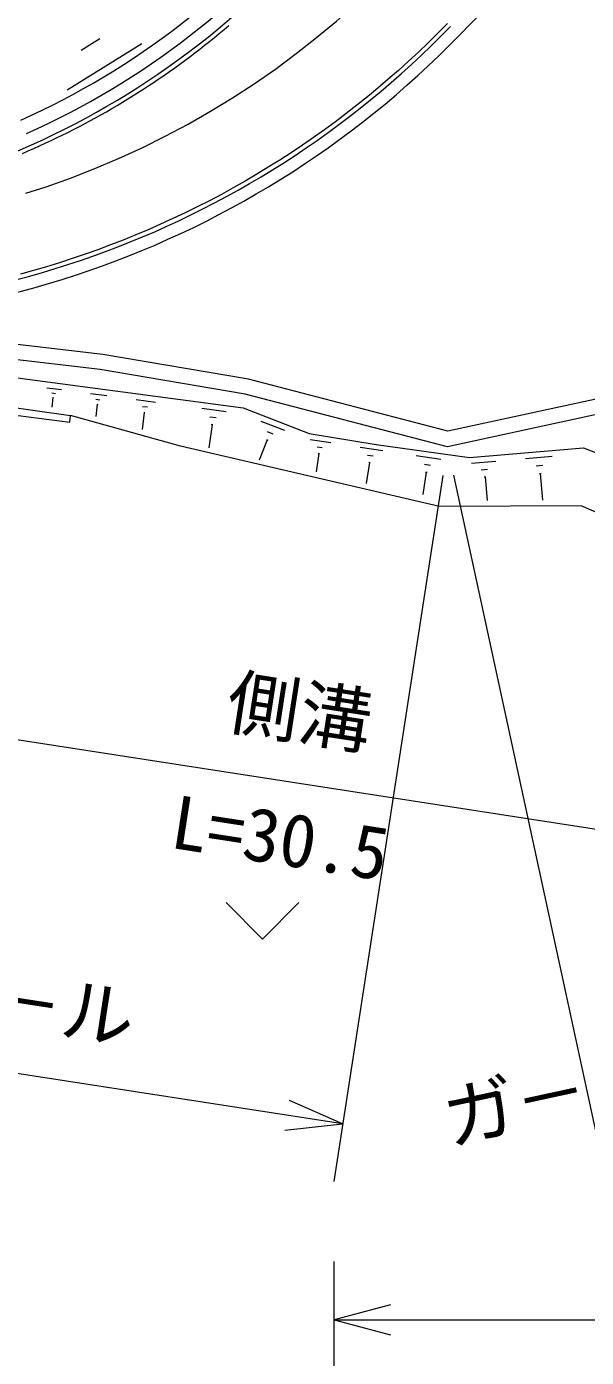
# Model space of a CAD drawing. Units: millimetres on the paper. Extents: x 40 to 680, y 20 to 380.
# Drawn here: x 493.73 to 512.95, y 221.61 to 267.31 of the extents above; entities that cross this region are included whole.
import ezdxf
from ezdxf.enums import TextEntityAlignment as Align

# ---------------------------------------------------------------- set-up
doc = ezdxf.new("R2010")
doc.units = ezdxf.units.MM
doc.linetypes.add('CHAIN', pattern=[18.5, 12, -1.5, 3.5, -1.5])
for name, color, linetype, lineweight in [('M-BGD', 7, 'Continuous', 13), ('M-BMK', 2, 'CHAIN', 13), ('M-STR-HTXT', 7, 'Continuous', 13), ('M-STR-STRC', 7, 'Continuous', 13)]:
    doc.layers.add(name, color=color, linetype=linetype, lineweight=lineweight)
doc.styles.add('@ＭＳ ゴシック', font='')
doc.styles.add('ＭＳ ゴシック', font='')
doc.styles.get('@ＭＳ ゴシック').set_extended_font_data('@MS Gothic')
doc.styles.get('ＭＳ ゴシック').set_extended_font_data('MS Gothic')

msp = doc.modelspace()

# ---------------------------------------------------------------- linework, layer by layer
at = {"layer": 'M-BGD'}
for p, q in [((508.591, 267.018), (537.12, 296.399)), ((495.117, 265.144), (497.681, 266.734)), ((495.601, 266.509), (496.243, 266.907)), ((496.344, 256.055), (486.53, 257.183)), ((496.257, 255.542), (486.47, 256.667)), ((477.293, 256.058), (495.217, 253.729)), ((486.463, 256.172), (501.165, 254.218)), ((501.351, 255.201), (496.344, 256.055)), ((501.241, 254.692), (496.256, 255.543)), ((486.378, 255.229), (495.231, 253.954)), ((494.419, 254.913), (494.931, 254.845)), ((494.59, 254.734), (494.718, 254.717)), ((495.923, 254.713), (496.481, 254.639)), ((494.634, 254.572), (494.591, 254.249)), ((494.618, 254.574), (494.65, 254.57)), ((496.158, 254.342), (496.101, 253.919)), ((496.11, 254.518), (496.249, 254.5)), ((496.14, 254.344), (496.175, 254.339)), ((497.491, 254.505), (498.157, 254.416)), ((497.714, 254.272), (497.881, 254.25)), ((499.747, 254.205), (500.578, 254.095)), ((501.165, 254.218), (503.439, 253.34)), ((495.217, 253.729), (495.231, 253.954)), ((499.009, 252.91), (495.231, 253.954)), ((497.771, 254.061), (497.694, 253.479)), ((497.75, 254.064), (497.792, 254.058)), ((500.026, 253.914), (500.234, 253.887)), ((501.776, 253.768), (502.588, 253.454)), ((500.097, 253.651), (499.989, 252.843)), ((500.071, 253.655), (500.123, 253.648)), ((501.986, 253.407), (502.189, 253.328)), ((503.439, 253.34), (505.734, 252.961)), ((507.914, 250.831), (499.009, 252.91)), ((501.994, 253.124), (501.721, 252.418)), ((501.968, 253.134), (502.019, 253.114)), ((503.472, 253.133), (504.182, 253.026)), ((503.707, 252.88), (503.884, 252.853)), ((505.185, 252.875), (505.964, 252.758)), ((505.734, 252.961), (508.94, 252.513)), ((508.94, 252.513), (512.858, 252.85)), ((512.858, 252.85), (514.477, 252.201)), ((503.763, 252.653), (503.669, 252.026)), ((503.741, 252.657), (503.785, 252.65)), ((505.504, 252.349), (505.395, 251.623)), ((505.442, 252.597), (505.637, 252.568)), ((505.48, 252.353), (505.529, 252.346)), ((507.11, 252.586), (507.957, 252.458)), ((509.009, 252.318), (509.85, 252.39)), ((510.863, 252.477), (511.779, 252.556)), ((507.457, 252.013), (507.342, 251.247)), ((507.39, 252.284), (507.601, 252.252)), ((507.431, 252.017), (507.484, 252.009)), ((509.346, 252.093), (509.556, 252.111)), ((509.447, 251.847), (509.499, 251.852)), ((509.473, 251.85), (509.543, 251.037)), ((511.23, 252.232), (511.459, 252.252)), ((511.34, 251.965), (511.397, 251.97)), ((511.368, 251.967), (511.448, 251.046)), ((512.781, 250.853), (507.914, 250.831)), ((518.546, 248.34), (512.781, 250.853)), ((500.584, 237.228), (501.834, 235.978)), ((503.084, 237.228), (501.834, 235.978))]:
    msp.add_line(p, q, dxfattribs=at)
for points in [[(508.179, 267.419), (507.852, 267.087), (507.521, 266.761), (507.185, 266.439), (506.845, 266.123), (506.5, 265.811), (506.15, 265.504), (505.796, 265.203), (505.437, 264.906), (505.075, 264.615), (504.708, 264.329), (504.337, 264.049), (503.962, 263.774), (503.583, 263.505), (503.2, 263.241), (502.813, 262.982), (502.423, 262.73), (502.029, 262.483), (501.631, 262.242), (501.23, 262.006), (500.825, 261.777), (500.418, 261.553), (500.007, 261.336), (499.592, 261.124), (499.175, 260.919), (498.755, 260.719), (498.332, 260.526), (497.906, 260.339), (497.478, 260.158), (497.047, 259.983), (496.613, 259.815), (496.177, 259.653), (495.739, 259.497), (495.299, 259.348), (494.856, 259.205), (494.412, 259.069), (493.965, 258.939), (493.517, 258.816)], [(493.585, 262.955), (493.785, 263.042), (493.982, 263.128), (494.177, 263.217), (494.372, 263.306), (494.567, 263.398), (494.76, 263.49), (494.953, 263.585), (495.145, 263.68), (495.336, 263.778), (495.527, 263.876), (495.717, 263.976), (495.906, 264.078), (496.094, 264.181), (496.281, 264.286), (496.468, 264.392), (496.654, 264.499), (496.839, 264.608), (497.023, 264.718), (497.206, 264.83), (497.388, 264.943), (497.57, 265.057), (497.751, 265.173), (497.93, 265.291), (498.109, 265.409), (498.287, 265.529), (498.464, 265.651), (498.64, 265.774), (498.815, 265.898), (498.989, 266.023), (499.162, 266.15), (499.334, 266.278), (499.505, 266.408), (499.675, 266.539), (499.844, 266.671), (500.012, 266.804), (500.18, 266.939), (500.345, 267.075), (500.51, 267.212), (500.674, 267.351)], [(523.329, 263.079), (517.801, 258.183), (513.493, 254.567), (508.192, 253.419), (501.351, 255.201)], [(523.7, 262.713), (518.14, 257.789), (513.729, 254.086), (508.181, 252.885), (501.241, 254.692)]]:
    msp.add_lwpolyline(points, dxfattribs=at)
for centre, radius, start, end in [((482.669, 288.474), 26.68, 294.0116, 321.6341), ((482.669, 288.474), 27.18, 294.0117, 321.5805), ((482.669, 288.474), 27.605, 294.0116, 321.5284), ((485.275, 289.658), 32.5, 260.5111, 315.8429), ((485.275, 289.658), 32.075, 263.2592, 315.8429), ((482.044, 289.89), 29.153, 266.7384, 294.001)]:
    msp.add_arc(centre, radius, start, end, dxfattribs=at)
at = {"layer": 'M-BMK'}
for start, end in [(288.675, 315.8428), (261.5073, 288.6751)]:
    msp.add_arc((484.79, 290.236), 30, start, end, dxfattribs=at)
at = {"layer": 'M-STR-HTXT'}
for p, q in [((523.633, 238.14), (486.47, 243.887)), ((504.296, 211.4), (504.296, 224.9)), ((506.228, 223.418), (504.296, 222.9)), ((504.296, 222.9), (536.796, 222.9)), ((504.296, 222.9), (506.228, 222.383))]:
    msp.add_line(p, q, dxfattribs=at)
at = {"layer": 'M-STR-STRC'}
for p, q in [((508.028, 251.896), (504.279, 227.65)), ((508.392, 251.907), (513.898, 226.485)), ((504.584, 229.627), (474.693, 234.249)), ((504.584, 229.627), (502.754, 230.434)), ((502.596, 229.41), (504.584, 229.627))]:
    msp.add_line(p, q, dxfattribs=at)

# ---------------------------------------------------------------- texts
at = {"layer": 'M-STR-HTXT', "style": 'ＭＳ ゴシック'}
msp.add_text('側溝', height=1.833, rotation=351.21, dxfattribs=at).set_placement((502.886, 242.335), align=Align.BOTTOM_CENTER)
at = {"layer": 'M-STR-HTXT', "style": '@ＭＳ ゴシック'}
msp.add_text('L=30.5', height=1.833, rotation=351.21, dxfattribs=at).set_placement((502.581, 240.359), align=Align.TOP_CENTER)
at = {"layer": 'M-STR-STRC', "style": 'ＭＳ ゴシック'}
for rotation, p in [(351.21, (489.792, 232.926)), (12.219, (515.706, 229.946))]:
    msp.add_text('ガ－ドレ－ル', height=1.833, rotation=rotation, dxfattribs=at).set_placement(p, align=Align.BOTTOM_CENTER)

doc.saveas('drawing.dxf')
